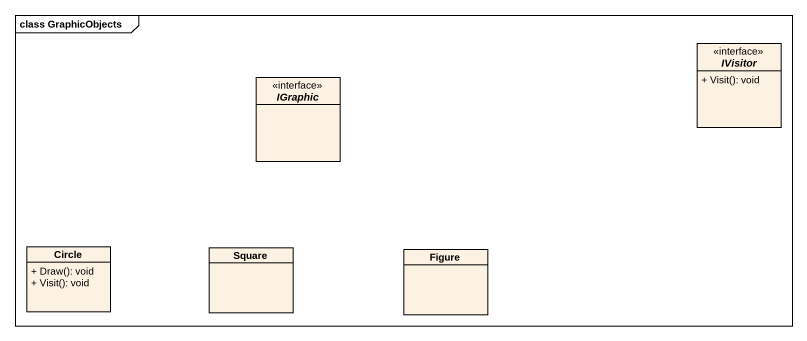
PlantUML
@startuml
mainframe class GraphicObjects
hide circle
hide empty members
skinparam classAttributeIconSize 0
interface IVisitor <<interface>> {
  + Visit(): void
}
interface IGraphic <<interface>>
class "Circle" as Circle_ {
  + Draw(): void
  + Visit(): void
}
class Square
class Figure
@enduml
